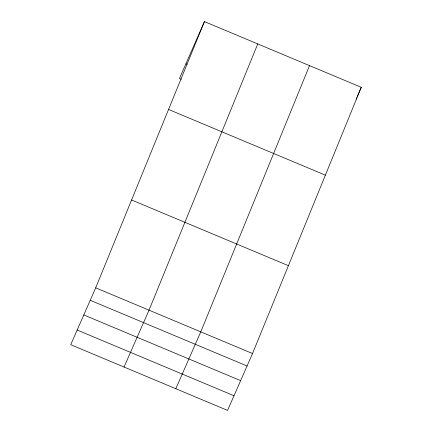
<?xml version="1.0" encoding="UTF-8"?>
<svg xmlns="http://www.w3.org/2000/svg" width="432" height="432" viewBox="0 0 432 432"><rect width="100%" height="100%" fill="white"/><g stroke="black" fill="none" stroke-linecap="round" stroke-linejoin="round"><path stroke-width="0.65" d="M95.699 287.836L204.439 21.6L361.265 87.296L252.526 353.533L227.561 410.4L70.735 344.704L95.699 287.836L252.526 353.533M257.758 43.934L149.018 310.171L124.054 367.043M309.512 65.615L200.772 331.852L175.808 388.719M204.439 21.6L179.474 78.467L181.337 79.245M356.06 99.149L356.843 97.373M357.361 96.185L361.265 87.296M185.911 63.812L187.148 64.33M168.556 109.458L325.382 175.154M131.582 199.978L288.409 265.675M90.234 300.283L247.061 365.98M83.797 314.944L240.624 380.635M77.171 330.043L233.998 395.739"/></g></svg>
